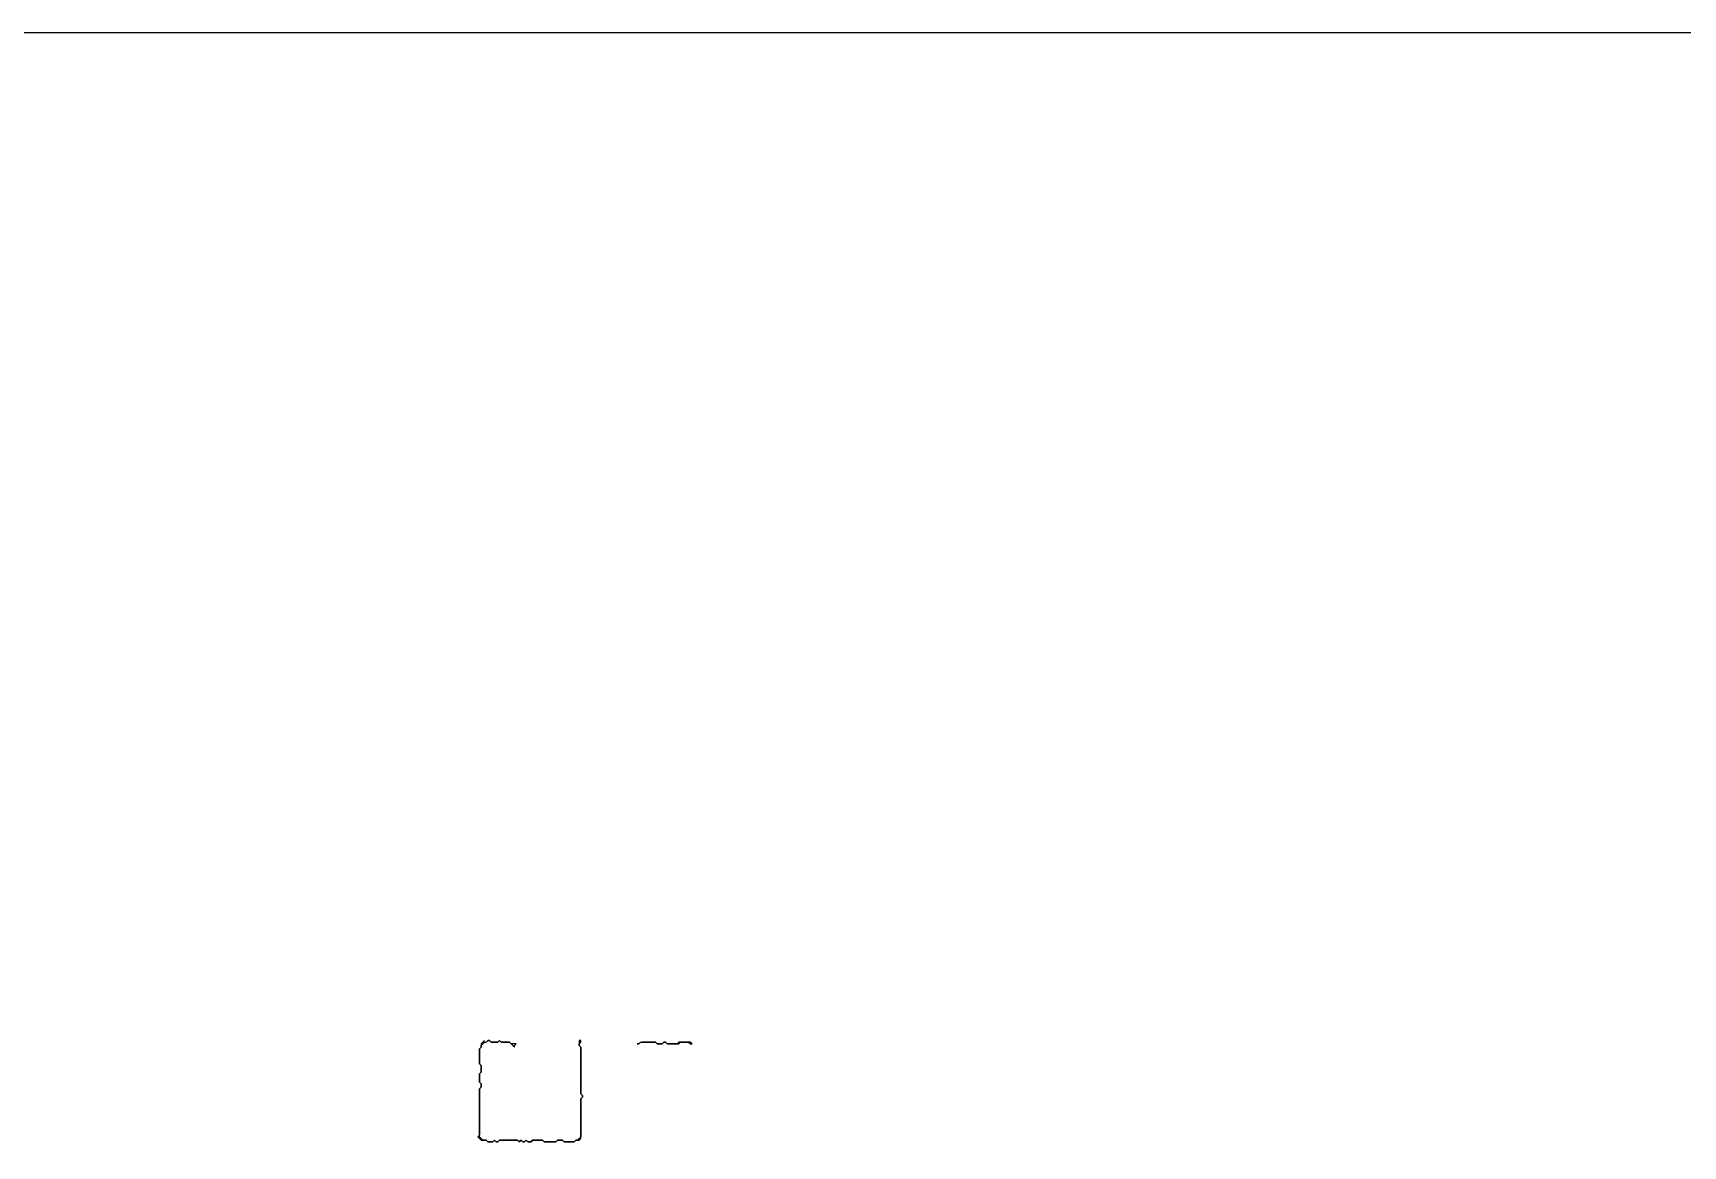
# Model space of a CAD drawing. Header units: metres. Extents: x 0 to 600, y 0 to 400.
# Drawn here: x 149.7 to 297.6, y 300.2 to 400 of the extents above; entities that cross this region are included whole.
import ezdxf

# ---------------------------------------------------------------- set-up
doc = ezdxf.new("R2010")
doc.units = ezdxf.units.M

msp = doc.modelspace()

# ---------------------------------------------------------------- linework, layer by layer
for points in [[(0, 0), (600, 0), (600, 400), (0, 400), (0, 0)], [(190.18, 309.67), (190.03, 309.52), (189.88, 309.38), (189.88, 309.23), (189.88, 309.08), (189.73, 308.93), (189.73, 308.78), (189.73, 308.63), (189.73, 308.48), (189.73, 308.33), (189.73, 308.18), (189.73, 308.04), (189.73, 307.89), (189.73, 307.74), (189.73, 307.59), (189.88, 307.44), (189.88, 307.29), (189.88, 307.14), (189.88, 306.99), (189.88, 306.85), (189.73, 306.7), (189.73, 306.55), (189.73, 306.4), (189.73, 306.25), (189.73, 306.1), (189.73, 305.95), (189.88, 305.8), (189.88, 305.65), (189.88, 305.51), (189.73, 305.36), (189.73, 305.21), (189.73, 305.06), (189.73, 304.91), (189.73, 304.76), (189.73, 304.61), (189.73, 304.46), (189.73, 304.32), (189.73, 304.17), (189.73, 304.02), (189.73, 303.87), (189.73, 303.72), (189.73, 303.57), (189.73, 303.42), (189.73, 303.27), (189.73, 303.12), (189.73, 302.98), (189.73, 302.83), (189.73, 302.68), (189.73, 302.53), (189.73, 302.38), (189.73, 302.23), (189.73, 302.08), (189.73, 301.93), (189.73, 301.79), (189.73, 301.64), (189.73, 301.49), (189.73, 301.34), (189.73, 301.19), (189.58, 301.04), (189.73, 300.89), (189.88, 300.74), (190.03, 300.74), (190.18, 300.74), (190.33, 300.74), (190.48, 300.6), (190.62, 300.6), (190.77, 300.6), (190.92, 300.6), (191.07, 300.74), (191.22, 300.6), (191.37, 300.6), (191.52, 300.74), (191.67, 300.74), (191.82, 300.74), (191.96, 300.74), (192.11, 300.74), (192.26, 300.74), (192.41, 300.74), (192.56, 300.74), (192.71, 300.74), (192.86, 300.74), (193.01, 300.74), (193.15, 300.74), (193.3, 300.6), (193.45, 300.74), (193.6, 300.6), (193.75, 300.6), (193.9, 300.74), (194.05, 300.6), (194.2, 300.6), (194.35, 300.6), (194.49, 300.74), (194.64, 300.74), (194.79, 300.74), (194.94, 300.74), (195.09, 300.74), (195.24, 300.74), (195.39, 300.74), (195.54, 300.6), (195.68, 300.6), (195.83, 300.6), (195.98, 300.6), (196.13, 300.6), (196.28, 300.6), (196.43, 300.6), (196.58, 300.6), (196.73, 300.74), (196.88, 300.74), (197.02, 300.74), (197.17, 300.74), (197.32, 300.6), (197.47, 300.6), (197.62, 300.6), (197.77, 300.6), (197.92, 300.6), (198.07, 300.6), (198.21, 300.6), (198.36, 300.74), (198.51, 300.74), (198.66, 300.74), (198.81, 300.89), (198.81, 301.04), (198.81, 301.19), (198.81, 301.34), (198.81, 301.49), (198.81, 301.64), (198.81, 301.79), (198.81, 301.93), (198.81, 302.08), (198.81, 302.23), (198.81, 302.38), (198.81, 302.53), (198.81, 302.68), (198.81, 302.83), (198.81, 302.98), (198.81, 303.12), (198.81, 303.27), (198.81, 303.42), (198.81, 303.57), (198.81, 303.72), (198.81, 303.87), (198.81, 304.02), (198.81, 304.17), (198.81, 304.32), (198.81, 304.46), (198.96, 304.61), (198.96, 304.76), (198.81, 304.91), (198.81, 305.06), (198.81, 305.21), (198.81, 305.36), (198.81, 305.51), (198.81, 305.65), (198.81, 305.8), (198.81, 305.95), (198.81, 306.1), (198.81, 306.25), (198.81, 306.4), (198.81, 306.55), (198.81, 306.7), (198.81, 306.85), (198.81, 306.99), (198.81, 307.14), (198.81, 307.29), (198.81, 307.44), (198.81, 307.59), (198.81, 307.74), (198.81, 307.89), (198.81, 308.04), (198.81, 308.18), (198.81, 308.33), (198.81, 308.48), (198.81, 308.63), (198.81, 308.78), (198.81, 308.93), (198.81, 309.08), (198.66, 309.23), (198.66, 309.38), (198.81, 309.52), (198.81, 309.67), (198.66, 309.67), (198.66, 309.52), (198.66, 309.38), (198.66, 309.23), (198.81, 309.08), (198.81, 308.93), (198.81, 308.78), (198.81, 308.63), (198.81, 308.48), (198.81, 308.33), (198.81, 308.18), (198.81, 308.04), (198.81, 307.89), (198.81, 307.74), (198.81, 307.59), (198.81, 307.44), (198.81, 307.29), (198.81, 307.14), (198.81, 306.99), (198.81, 306.85), (198.81, 306.7), (198.81, 306.55), (198.81, 306.4), (198.81, 306.25), (198.81, 306.1), (198.81, 305.95), (198.81, 305.8), (198.81, 305.65), (198.81, 305.51), (198.81, 305.36), (198.81, 305.21), (198.81, 305.06), (198.81, 304.91), (198.96, 304.76), (198.96, 304.61), (198.81, 304.46), (198.81, 304.32), (198.81, 304.17), (198.81, 304.02), (198.81, 303.87), (198.81, 303.72), (198.81, 303.57), (198.81, 303.42), (198.81, 303.27), (198.81, 303.12), (198.81, 302.98), (198.81, 302.83), (198.81, 302.68), (198.81, 302.53), (198.81, 302.38), (198.81, 302.23), (198.81, 302.08), (198.81, 301.93), (198.81, 301.79), (198.81, 301.64), (198.81, 301.49), (198.81, 301.34), (198.81, 301.19), (198.81, 301.04), (198.66, 300.89), (198.51, 300.74), (198.36, 300.74), (198.21, 300.6), (198.07, 300.6), (197.92, 300.6), (197.77, 300.6), (197.62, 300.6), (197.47, 300.6), (197.32, 300.6), (197.17, 300.74), (197.02, 300.74), (196.88, 300.74), (196.73, 300.74), (196.58, 300.6), (196.43, 300.6), (196.28, 300.6), (196.13, 300.6), (195.98, 300.6), (195.83, 300.6), (195.68, 300.6), (195.54, 300.6), (195.39, 300.74), (195.24, 300.74), (195.09, 300.74), (194.94, 300.74), (194.79, 300.74), (194.64, 300.74), (194.49, 300.74), (194.35, 300.6), (194.2, 300.6), (194.05, 300.6), (193.9, 300.74), (193.75, 300.6), (193.6, 300.6), (193.45, 300.74), (193.3, 300.6), (193.15, 300.74), (193.01, 300.74), (192.86, 300.74), (192.71, 300.74), (192.56, 300.74), (192.41, 300.74), (192.26, 300.74), (192.11, 300.74), (191.96, 300.74), (191.82, 300.74), (191.67, 300.74), (191.52, 300.74), (191.37, 300.6), (191.22, 300.6), (191.07, 300.74), (190.92, 300.6), (190.77, 300.6), (190.62, 300.6), (190.48, 300.6), (190.33, 300.74), (190.18, 300.74), (190.03, 300.74), (189.88, 300.89), (189.73, 301.04), (189.73, 301.19), (189.73, 301.34), (189.73, 301.49), (189.73, 301.64), (189.73, 301.79), (189.73, 301.93), (189.73, 302.08), (189.73, 302.23), (189.73, 302.38), (189.73, 302.53), (189.73, 302.68), (189.73, 302.83), (189.73, 302.98), (189.73, 303.12), (189.73, 303.27), (189.73, 303.42), (189.73, 303.57), (189.73, 303.72), (189.73, 303.87), (189.73, 304.02), (189.73, 304.17), (189.73, 304.32), (189.73, 304.46), (189.73, 304.61), (189.73, 304.76), (189.73, 304.91), (189.73, 305.06), (189.73, 305.21), (189.73, 305.36), (189.88, 305.51), (189.88, 305.65), (189.88, 305.8), (189.73, 305.95), (189.73, 306.1), (189.73, 306.25), (189.73, 306.4), (189.73, 306.55), (189.73, 306.7), (189.88, 306.85), (189.88, 306.99), (189.88, 307.14), (189.88, 307.29), (189.88, 307.44), (189.73, 307.59), (189.73, 307.74), (189.73, 307.89), (189.73, 308.04), (189.73, 308.18), (189.73, 308.33), (189.73, 308.48), (189.73, 308.63), (189.73, 308.78), (189.73, 308.93), (189.88, 309.08), (189.88, 309.23), (190.03, 309.38), (190.18, 309.52), (190.33, 309.52), (190.48, 309.67), (190.62, 309.67), (190.77, 309.52), (190.92, 309.52), (191.07, 309.52), (191.22, 309.52), (191.37, 309.52), (191.52, 309.67), (191.67, 309.52), (191.82, 309.52), (191.96, 309.52), (192.11, 309.52), (192.26, 309.52), (192.41, 309.52), (192.56, 309.38), (192.71, 309.23), (192.86, 309.08), (192.86, 309.23), (193.01, 309.38), (192.86, 309.38), (192.71, 309.38), (192.56, 309.38), (192.41, 309.52), (192.26, 309.52), (192.11, 309.52), (191.96, 309.52), (191.82, 309.52), (191.67, 309.52), (191.52, 309.67), (191.37, 309.52), (191.22, 309.52), (191.07, 309.52), (190.92, 309.52), (190.77, 309.52), (190.62, 309.67), (190.48, 309.67), (190.33, 309.52)], [(204.17, 309.52), (204.02, 309.38), (203.87, 309.38), (204.02, 309.38), (204.17, 309.52), (204.32, 309.52), (204.46, 309.52), (204.61, 309.52), (204.76, 309.52), (204.91, 309.52), (205.06, 309.52), (205.21, 309.52), (205.36, 309.52), (205.51, 309.52), (205.65, 309.38), (205.8, 309.38), (205.95, 309.38), (206.1, 309.38), (206.25, 309.52), (206.4, 309.52), (206.55, 309.38), (206.7, 309.38), (206.85, 309.38), (206.99, 309.38), (207.14, 309.38), (207.29, 309.38), (207.44, 309.38), (207.59, 309.38), (207.74, 309.52), (207.89, 309.52), (208.04, 309.52), (208.18, 309.52), (208.33, 309.52), (208.48, 309.52), (208.63, 309.38), (208.78, 309.38), (208.63, 309.52), (208.48, 309.52), (208.33, 309.52), (208.18, 309.52), (208.04, 309.52), (207.89, 309.52), (207.74, 309.52), (207.59, 309.52), (207.44, 309.38), (207.29, 309.38), (207.14, 309.38), (206.99, 309.38), (206.85, 309.38), (206.7, 309.38), (206.55, 309.38), (206.4, 309.52), (206.25, 309.52), (206.1, 309.38), (205.95, 309.38), (205.8, 309.38), (205.65, 309.38), (205.51, 309.52), (205.36, 309.52), (205.21, 309.52), (205.06, 309.52), (204.91, 309.52), (204.76, 309.52), (204.61, 309.52), (204.46, 309.52), (204.32, 309.52)]]:
    msp.add_lwpolyline(points)

doc.saveas('drawing.dxf')
